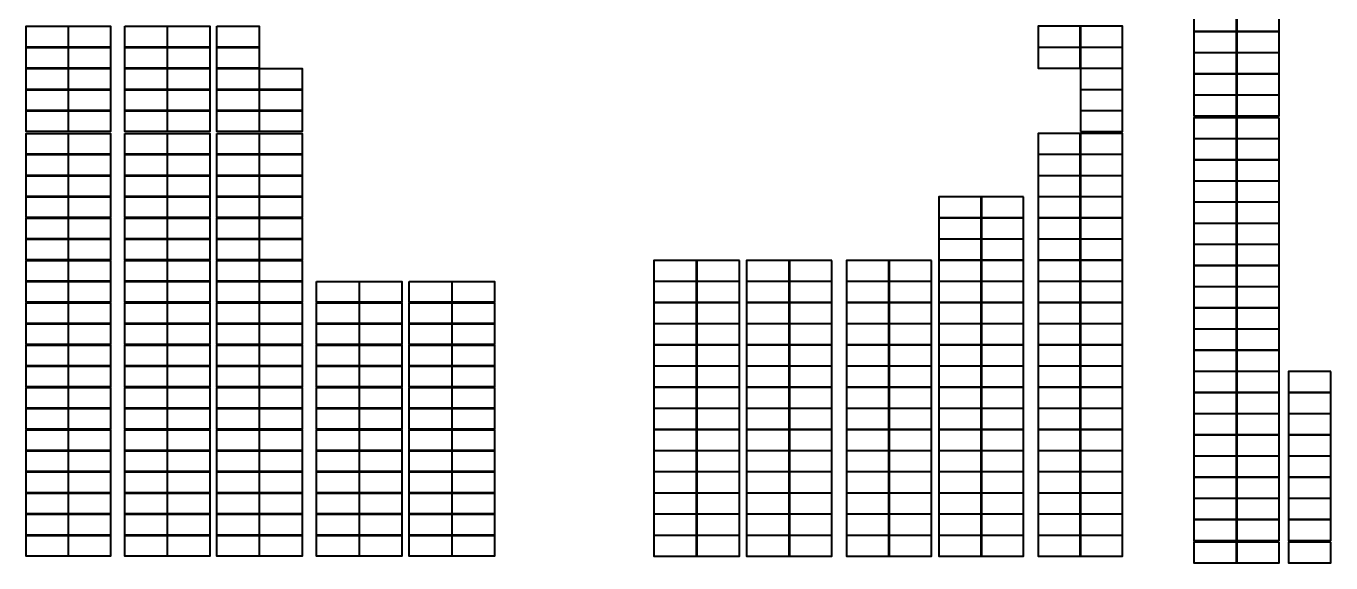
# Model space of a CAD drawing. Header units: millimetres. Extents: x 905 to 454098, y 508 to 244600.
# Drawn here: x 239238 to 310726, y 47349 to 76755 of the extents above; entities that cross this region are included whole.
import ezdxf

# ---------------------------------------------------------------- set-up
doc = ezdxf.new("R2010")
doc.units = ezdxf.units.MM
doc.layers.add('SOL-PV MODULES', color=5, linetype='Continuous', lineweight=40)

msp = doc.modelspace()

# ---------------------------------------------------------------- linework, layer by layer
at = {"layer": 'SOL-PV MODULES'}
for points in [[(305548, 77608), (303218, 77608), (303218, 76474), (305548, 76474)], [(307897, 77608), (305568, 77608), (305568, 76474), (307897, 76474)], [(241537, 75609), (239238, 75609), (239238, 76743), (241537, 76743)], [(241557, 76743), (243861, 76743), (243861, 75609), (241557, 75609)], [(244652, 76743), (246963, 76743), (246963, 75609), (244652, 75609)], [(246982, 76743), (249297, 76743), (249297, 75609), (246982, 75609)], [(249694, 76743), (252014, 76743), (252014, 75609), (249694, 75609)], [(296987, 76743), (294683, 76743), (294683, 75609), (296987, 75609)], [(297007, 75609), (299306, 75609), (299306, 76743), (297007, 76743)], [(305548, 76449), (303218, 76449), (303218, 75315), (305548, 75315)], [(307897, 76449), (305568, 76449), (305568, 75315), (307897, 75315)], [(241537, 74450), (239238, 74450), (239238, 75584), (241537, 75584)], [(241557, 75584), (243861, 75584), (243861, 74450), (241557, 74450)], [(244652, 75584), (246963, 75584), (246963, 74450), (244652, 74450)], [(246982, 75584), (249297, 75584), (249297, 74450), (246982, 74450)], [(249694, 75584), (252014, 75584), (252014, 74450), (249694, 74450)], [(296987, 75584), (294683, 75584), (294683, 74450), (296987, 74450)], [(297007, 74450), (299306, 74450), (299306, 75584), (297007, 75584)], [(305548, 75290), (303218, 75290), (303218, 74156), (305548, 74156)], [(307897, 75290), (305568, 75290), (305568, 74156), (307897, 74156)], [(241537, 73291), (239238, 73291), (239238, 74425), (241537, 74425)], [(241557, 74425), (243861, 74425), (243861, 73291), (241557, 73291)], [(244652, 74425), (246963, 74425), (246963, 73291), (244652, 73291)], [(246982, 74425), (249297, 74425), (249297, 73291), (246982, 73291)], [(249694, 74425), (252014, 74425), (252014, 73291), (249694, 73291)], [(252034, 74425), (254356, 74425), (254356, 73291), (252034, 73291)], [(297007, 73291), (299306, 73291), (299306, 74425), (297007, 74425)], [(305548, 74131), (303218, 74131), (303218, 72997), (305548, 72997)], [(307897, 74131), (305568, 74131), (305568, 72997), (307897, 72997)], [(241537, 72132), (239238, 72132), (239238, 73266), (241537, 73266)], [(241557, 73266), (243861, 73266), (243861, 72132), (241557, 72132)], [(244652, 73266), (246963, 73266), (246963, 72132), (244652, 72132)], [(246982, 73266), (249297, 73266), (249297, 72132), (246982, 72132)], [(249694, 73266), (252014, 73266), (252014, 72132), (249694, 72132)], [(252034, 73266), (254356, 73266), (254356, 72132), (252034, 72132)], [(297007, 72132), (299306, 72132), (299306, 73266), (297007, 73266)], [(305548, 72972), (303218, 72972), (303218, 71838), (305548, 71838)], [(307897, 72972), (305568, 72972), (305568, 71838), (307897, 71838)], [(241537, 70973), (239238, 70973), (239238, 72107), (241537, 72107)], [(241557, 72107), (243861, 72107), (243861, 70973), (241557, 70973)], [(244652, 72107), (246963, 72107), (246963, 70973), (244652, 70973)], [(246982, 72107), (249297, 72107), (249297, 70973), (246982, 70973)], [(249694, 72107), (252014, 72107), (252014, 70973), (249694, 70973)], [(252034, 72107), (254356, 72107), (254356, 70973), (252034, 70973)], [(297007, 70973), (299306, 70973), (299306, 72107), (297007, 72107)], [(305548, 71738), (303218, 71738), (303218, 70604), (305548, 70604)], [(307897, 71738), (305568, 71738), (305568, 70604), (307897, 70604)], [(241537, 69739), (239238, 69739), (239238, 70873), (241537, 70873)], [(241557, 70873), (243861, 70873), (243861, 69739), (241557, 69739)], [(244652, 70873), (246963, 70873), (246963, 69739), (244652, 69739)], [(246982, 70873), (249297, 70873), (249297, 69739), (246982, 69739)], [(249694, 70873), (252014, 70873), (252014, 69739), (249694, 69739)], [(252034, 70873), (254356, 70873), (254356, 69739), (252034, 69739)], [(296987, 70873), (294683, 70873), (294683, 69739), (296987, 69739)], [(297007, 69739), (299306, 69739), (299306, 70873), (297007, 70873)], [(305548, 70579), (303218, 70579), (303218, 69445), (305548, 69445)], [(307897, 70579), (305568, 70579), (305568, 69445), (307897, 69445)], [(241537, 68580), (239238, 68580), (239238, 69714), (241537, 69714)], [(241557, 69714), (243861, 69714), (243861, 68580), (241557, 68580)], [(244652, 69714), (246963, 69714), (246963, 68580), (244652, 68580)], [(246982, 69714), (249297, 69714), (249297, 68580), (246982, 68580)], [(249694, 69714), (252014, 69714), (252014, 68580), (249694, 68580)], [(252034, 69714), (254356, 69714), (254356, 68580), (252034, 68580)], [(296987, 69714), (294683, 69714), (294683, 68580), (296987, 68580)], [(297007, 68580), (299306, 68580), (299306, 69714), (297007, 69714)], [(305548, 69420), (303218, 69420), (303218, 68286), (305548, 68286)], [(307897, 69420), (305568, 69420), (305568, 68286), (307897, 68286)], [(241537, 67421), (239238, 67421), (239238, 68555), (241537, 68555)], [(241557, 68555), (243861, 68555), (243861, 67421), (241557, 67421)], [(244652, 68555), (246963, 68555), (246963, 67421), (244652, 67421)], [(246982, 68555), (249297, 68555), (249297, 67421), (246982, 67421)], [(249694, 68555), (252014, 68555), (252014, 67421), (249694, 67421)], [(252034, 68555), (254356, 68555), (254356, 67421), (252034, 67421)], [(296987, 68555), (294683, 68555), (294683, 67421), (296987, 67421)], [(297007, 67421), (299306, 67421), (299306, 68555), (297007, 68555)], [(305548, 68261), (303218, 68261), (303218, 67127), (305548, 67127)], [(307897, 68261), (305568, 68261), (305568, 67127), (307897, 67127)], [(241537, 66262), (239238, 66262), (239238, 67396), (241537, 67396)], [(241557, 67396), (243861, 67396), (243861, 66262), (241557, 66262)], [(244652, 67396), (246963, 67396), (246963, 66262), (244652, 66262)], [(246982, 67396), (249297, 67396), (249297, 66262), (246982, 66262)], [(249694, 67396), (252014, 67396), (252014, 66262), (249694, 66262)], [(252034, 67396), (254356, 67396), (254356, 66262), (252034, 66262)], [(291561, 67396), (289247, 67396), (289247, 66262), (291561, 66262)], [(293892, 67396), (291581, 67396), (291581, 66262), (293892, 66262)], [(296987, 67396), (294683, 67396), (294683, 66262), (296987, 66262)], [(297007, 66262), (299306, 66262), (299306, 67396), (297007, 67396)], [(305548, 67102), (303218, 67102), (303218, 65968), (305548, 65968)], [(307897, 67102), (305568, 67102), (305568, 65968), (307897, 65968)], [(241537, 65103), (239238, 65103), (239238, 66237), (241537, 66237)], [(241557, 66237), (243861, 66237), (243861, 65103), (241557, 65103)], [(244652, 66237), (246963, 66237), (246963, 65103), (244652, 65103)], [(246982, 66237), (249297, 66237), (249297, 65103), (246982, 65103)], [(249694, 66237), (252014, 66237), (252014, 65103), (249694, 65103)], [(252034, 66237), (254356, 66237), (254356, 65103), (252034, 65103)], [(291561, 66237), (289247, 66237), (289247, 65103), (291561, 65103)], [(293892, 66237), (291581, 66237), (291581, 65103), (293892, 65103)], [(296987, 66237), (294683, 66237), (294683, 65103), (296987, 65103)], [(297007, 65103), (299306, 65103), (299306, 66237), (297007, 66237)], [(305548, 65943), (303218, 65943), (303218, 64809), (305548, 64809)], [(307897, 65943), (305568, 65943), (305568, 64809), (307897, 64809)], [(241537, 63944), (239238, 63944), (239238, 65078), (241537, 65078)], [(241557, 65078), (243861, 65078), (243861, 63944), (241557, 63944)], [(244652, 65078), (246963, 65078), (246963, 63944), (244652, 63944)], [(246982, 65078), (249297, 65078), (249297, 63944), (246982, 63944)], [(249694, 65078), (252014, 65078), (252014, 63944), (249694, 63944)], [(252034, 65078), (254356, 65078), (254356, 63944), (252034, 63944)], [(291561, 65078), (289247, 65078), (289247, 63944), (291561, 63944)], [(293892, 65078), (291581, 65078), (291581, 63944), (293892, 63944)], [(296987, 65078), (294683, 65078), (294683, 63944), (296987, 63944)], [(297007, 63944), (299306, 63944), (299306, 65078), (297007, 65078)], [(305548, 64784), (303218, 64784), (303218, 63650), (305548, 63650)], [(307897, 64784), (305568, 64784), (305568, 63650), (307897, 63650)], [(241537, 62785), (239238, 62785), (239238, 63919), (241537, 63919)], [(241557, 63919), (243861, 63919), (243861, 62785), (241557, 62785)], [(244652, 63919), (246963, 63919), (246963, 62785), (244652, 62785)], [(246982, 63919), (249297, 63919), (249297, 62785), (246982, 62785)], [(249694, 63919), (252014, 63919), (252014, 62785), (249694, 62785)], [(252034, 63919), (254356, 63919), (254356, 62785), (252034, 62785)], [(275966, 63919), (273635, 63919), (273635, 62785), (275966, 62785)], [(278317, 63919), (275986, 63919), (275986, 62785), (278317, 62785)], [(281045, 63919), (278716, 63919), (278716, 62785), (281045, 62785)], [(283391, 63919), (281065, 63919), (281065, 62785), (283391, 62785)], [(286510, 63919), (284188, 63919), (284188, 62785), (286510, 62785)], [(288849, 63919), (286530, 63919), (286530, 62785), (288849, 62785)], [(291561, 63919), (289247, 63919), (289247, 62785), (291561, 62785)], [(293892, 63919), (291581, 63919), (291581, 62785), (293892, 62785)], [(296987, 63919), (294683, 63919), (294683, 62785), (296987, 62785)], [(297007, 62785), (299306, 62785), (299306, 63919), (297007, 63919)], [(305548, 63625), (303218, 63625), (303218, 62491), (305548, 62491)], [(307897, 63625), (305568, 63625), (305568, 62491), (307897, 62491)], [(241537, 61626), (239238, 61626), (239238, 62760), (241537, 62760)], [(241557, 62760), (243861, 62760), (243861, 61626), (241557, 61626)], [(244652, 62760), (246963, 62760), (246963, 61626), (244652, 61626)], [(246982, 62760), (249297, 62760), (249297, 61626), (246982, 61626)], [(249694, 62760), (252014, 62760), (252014, 61626), (249694, 61626)], [(252034, 62760), (254356, 62760), (254356, 61626), (252034, 61626)], [(255153, 62760), (257479, 62760), (257479, 61626), (255153, 61626)], [(257499, 62760), (259828, 62760), (259828, 61626), (257499, 61626)], [(260227, 62760), (262557, 62760), (262557, 61626), (260227, 61626)], [(262577, 62760), (264909, 62760), (264909, 61626), (262577, 61626)], [(275966, 62760), (273635, 62760), (273635, 61626), (275966, 61626)], [(278317, 62760), (275986, 62760), (275986, 61626), (278317, 61626)], [(281045, 62760), (278716, 62760), (278716, 61626), (281045, 61626)], [(283391, 62760), (281065, 62760), (281065, 61626), (283391, 61626)], [(286510, 62760), (284188, 62760), (284188, 61626), (286510, 61626)], [(288849, 62760), (286530, 62760), (286530, 61626), (288849, 61626)], [(291561, 62760), (289247, 62760), (289247, 61626), (291561, 61626)], [(293892, 62760), (291581, 62760), (291581, 61626), (293892, 61626)], [(296987, 62760), (294683, 62760), (294683, 61626), (296987, 61626)], [(297007, 61626), (299306, 61626), (299306, 62760), (297007, 62760)], [(305548, 62466), (303218, 62466), (303218, 61332), (305548, 61332)], [(307897, 62466), (305568, 62466), (305568, 61332), (307897, 61332)], [(241537, 60467), (239238, 60467), (239238, 61601), (241537, 61601)], [(241557, 61601), (243861, 61601), (243861, 60467), (241557, 60467)], [(244652, 61601), (246963, 61601), (246963, 60467), (244652, 60467)], [(246982, 61601), (249297, 61601), (249297, 60467), (246982, 60467)], [(249694, 61601), (252014, 61601), (252014, 60467), (249694, 60467)], [(252034, 61601), (254356, 61601), (254356, 60467), (252034, 60467)], [(255153, 61601), (257479, 61601), (257479, 60467), (255153, 60467)], [(257499, 61601), (259828, 61601), (259828, 60467), (257499, 60467)], [(260227, 61601), (262557, 61601), (262557, 60467), (260227, 60467)], [(262577, 61601), (264909, 61601), (264909, 60467), (262577, 60467)], [(275966, 61601), (273635, 61601), (273635, 60467), (275966, 60467)], [(278317, 61601), (275986, 61601), (275986, 60467), (278317, 60467)], [(281045, 61601), (278716, 61601), (278716, 60467), (281045, 60467)], [(283391, 61601), (281065, 61601), (281065, 60467), (283391, 60467)], [(286510, 61601), (284188, 61601), (284188, 60467), (286510, 60467)], [(288849, 61601), (286530, 61601), (286530, 60467), (288849, 60467)], [(291561, 61601), (289247, 61601), (289247, 60467), (291561, 60467)], [(293892, 61601), (291581, 61601), (291581, 60467), (293892, 60467)], [(296987, 61601), (294683, 61601), (294683, 60467), (296987, 60467)], [(297007, 60467), (299306, 60467), (299306, 61601), (297007, 61601)], [(305548, 61307), (303218, 61307), (303218, 60173), (305548, 60173)], [(307897, 61307), (305568, 61307), (305568, 60173), (307897, 60173)], [(241537, 59308), (239238, 59308), (239238, 60442), (241537, 60442)], [(241557, 60442), (243861, 60442), (243861, 59308), (241557, 59308)], [(244652, 60442), (246963, 60442), (246963, 59308), (244652, 59308)], [(246982, 60442), (249297, 60442), (249297, 59308), (246982, 59308)], [(249694, 60442), (252014, 60442), (252014, 59308), (249694, 59308)], [(252034, 60442), (254356, 60442), (254356, 59308), (252034, 59308)], [(255153, 60442), (257479, 60442), (257479, 59308), (255153, 59308)], [(257499, 60442), (259828, 60442), (259828, 59308), (257499, 59308)], [(260227, 60442), (262557, 60442), (262557, 59308), (260227, 59308)], [(262577, 60442), (264909, 60442), (264909, 59308), (262577, 59308)], [(275966, 60442), (273635, 60442), (273635, 59308), (275966, 59308)], [(278317, 60442), (275986, 60442), (275986, 59308), (278317, 59308)], [(281045, 60442), (278716, 60442), (278716, 59308), (281045, 59308)], [(283391, 60442), (281065, 60442), (281065, 59308), (283391, 59308)], [(286510, 60442), (284188, 60442), (284188, 59308), (286510, 59308)], [(288849, 60442), (286530, 60442), (286530, 59308), (288849, 59308)], [(291561, 60442), (289247, 60442), (289247, 59308), (291561, 59308)], [(293892, 60442), (291581, 60442), (291581, 59308), (293892, 59308)], [(296987, 60442), (294683, 60442), (294683, 59308), (296987, 59308)], [(297007, 59308), (299306, 59308), (299306, 60442), (297007, 60442)], [(305548, 60148), (303218, 60148), (303218, 59014), (305548, 59014)], [(307897, 60148), (305568, 60148), (305568, 59014), (307897, 59014)], [(241537, 58149), (239238, 58149), (239238, 59283), (241537, 59283)], [(241557, 59283), (243861, 59283), (243861, 58149), (241557, 58149)], [(244652, 59283), (246963, 59283), (246963, 58149), (244652, 58149)], [(246982, 59283), (249297, 59283), (249297, 58149), (246982, 58149)], [(249694, 59283), (252014, 59283), (252014, 58149), (249694, 58149)], [(252034, 59283), (254356, 59283), (254356, 58149), (252034, 58149)], [(255153, 59283), (257479, 59283), (257479, 58149), (255153, 58149)], [(257499, 59283), (259828, 59283), (259828, 58149), (257499, 58149)], [(260227, 59283), (262557, 59283), (262557, 58149), (260227, 58149)], [(262577, 59283), (264909, 59283), (264909, 58149), (262577, 58149)], [(275966, 59283), (273635, 59283), (273635, 58149), (275966, 58149)], [(278317, 59283), (275986, 59283), (275986, 58149), (278317, 58149)], [(281045, 59283), (278716, 59283), (278716, 58149), (281045, 58149)], [(283391, 59283), (281065, 59283), (281065, 58149), (283391, 58149)], [(286510, 59283), (284188, 59283), (284188, 58149), (286510, 58149)], [(288849, 59283), (286530, 59283), (286530, 58149), (288849, 58149)], [(291561, 59283), (289247, 59283), (289247, 58149), (291561, 58149)], [(293892, 59283), (291581, 59283), (291581, 58149), (293892, 58149)], [(296987, 59283), (294683, 59283), (294683, 58149), (296987, 58149)], [(297007, 58149), (299306, 58149), (299306, 59283), (297007, 59283)], [(305548, 58989), (303218, 58989), (303218, 57855), (305548, 57855)], [(307897, 58989), (305568, 58989), (305568, 57855), (307897, 57855)], [(241537, 56990), (239238, 56990), (239238, 58124), (241537, 58124)], [(241557, 58124), (243861, 58124), (243861, 56990), (241557, 56990)], [(244652, 58124), (246963, 58124), (246963, 56990), (244652, 56990)], [(246982, 58124), (249297, 58124), (249297, 56990), (246982, 56990)], [(249694, 58124), (252014, 58124), (252014, 56990), (249694, 56990)], [(252034, 58124), (254356, 58124), (254356, 56990), (252034, 56990)], [(255153, 58124), (257479, 58124), (257479, 56990), (255153, 56990)], [(257499, 58124), (259828, 58124), (259828, 56990), (257499, 56990)], [(260227, 58124), (262557, 58124), (262557, 56990), (260227, 56990)], [(262577, 58124), (264909, 58124), (264909, 56990), (262577, 56990)], [(275966, 58124), (273635, 58124), (273635, 56990), (275966, 56990)], [(278317, 58124), (275986, 58124), (275986, 56990), (278317, 56990)], [(281045, 58124), (278716, 58124), (278716, 56990), (281045, 56990)], [(283391, 58124), (281065, 58124), (281065, 56990), (283391, 56990)], [(286510, 58124), (284188, 58124), (284188, 56990), (286510, 56990)], [(288849, 58124), (286530, 58124), (286530, 56990), (288849, 56990)], [(291561, 58124), (289247, 58124), (289247, 56990), (291561, 56990)], [(293892, 58124), (291581, 58124), (291581, 56990), (293892, 56990)], [(296987, 58124), (294683, 58124), (294683, 56990), (296987, 56990)], [(297007, 56990), (299306, 56990), (299306, 58124), (297007, 58124)], [(305548, 57830), (303218, 57830), (303218, 56696), (305548, 56696)], [(307897, 57830), (305568, 57830), (305568, 56696), (307897, 56696)], [(310726, 57830), (308397, 57830), (308397, 56696), (310726, 56696)], [(241537, 55831), (239238, 55831), (239238, 56965), (241537, 56965)], [(241557, 56965), (243861, 56965), (243861, 55831), (241557, 55831)], [(244652, 56965), (246963, 56965), (246963, 55831), (244652, 55831)], [(246982, 56965), (249297, 56965), (249297, 55831), (246982, 55831)], [(249694, 56965), (252014, 56965), (252014, 55831), (249694, 55831)], [(252034, 56965), (254356, 56965), (254356, 55831), (252034, 55831)], [(255153, 56965), (257479, 56965), (257479, 55831), (255153, 55831)], [(257499, 56965), (259828, 56965), (259828, 55831), (257499, 55831)], [(260227, 56965), (262557, 56965), (262557, 55831), (260227, 55831)], [(262577, 56965), (264909, 56965), (264909, 55831), (262577, 55831)], [(275966, 56965), (273635, 56965), (273635, 55831), (275966, 55831)], [(278317, 56965), (275986, 56965), (275986, 55831), (278317, 55831)], [(281045, 56965), (278716, 56965), (278716, 55831), (281045, 55831)], [(283391, 56965), (281065, 56965), (281065, 55831), (283391, 55831)], [(286510, 56965), (284188, 56965), (284188, 55831), (286510, 55831)], [(288849, 56965), (286530, 56965), (286530, 55831), (288849, 55831)], [(291561, 56965), (289247, 56965), (289247, 55831), (291561, 55831)], [(293892, 56965), (291581, 56965), (291581, 55831), (293892, 55831)], [(296987, 56965), (294683, 56965), (294683, 55831), (296987, 55831)], [(297007, 55831), (299306, 55831), (299306, 56965), (297007, 56965)], [(305548, 56671), (303218, 56671), (303218, 55537), (305548, 55537)], [(307897, 56671), (305568, 56671), (305568, 55537), (307897, 55537)], [(310726, 56671), (308397, 56671), (308397, 55537), (310726, 55537)], [(241537, 54672), (239238, 54672), (239238, 55806), (241537, 55806)], [(241557, 55806), (243861, 55806), (243861, 54672), (241557, 54672)], [(244652, 55806), (246963, 55806), (246963, 54672), (244652, 54672)], [(246982, 55806), (249297, 55806), (249297, 54672), (246982, 54672)], [(249694, 55806), (252014, 55806), (252014, 54672), (249694, 54672)], [(252034, 55806), (254356, 55806), (254356, 54672), (252034, 54672)], [(255153, 55806), (257479, 55806), (257479, 54672), (255153, 54672)], [(257499, 55806), (259828, 55806), (259828, 54672), (257499, 54672)], [(260227, 55806), (262557, 55806), (262557, 54672), (260227, 54672)], [(262577, 55806), (264909, 55806), (264909, 54672), (262577, 54672)], [(275966, 55806), (273635, 55806), (273635, 54672), (275966, 54672)], [(278317, 55806), (275986, 55806), (275986, 54672), (278317, 54672)], [(281045, 55806), (278716, 55806), (278716, 54672), (281045, 54672)], [(283391, 55806), (281065, 55806), (281065, 54672), (283391, 54672)], [(286510, 55806), (284188, 55806), (284188, 54672), (286510, 54672)], [(288849, 55806), (286530, 55806), (286530, 54672), (288849, 54672)], [(291561, 55806), (289247, 55806), (289247, 54672), (291561, 54672)], [(293892, 55806), (291581, 55806), (291581, 54672), (293892, 54672)], [(296987, 55806), (294683, 55806), (294683, 54672), (296987, 54672)], [(297007, 54672), (299306, 54672), (299306, 55806), (297007, 55806)], [(305548, 55512), (303218, 55512), (303218, 54378), (305548, 54378)], [(307897, 55512), (305568, 55512), (305568, 54378), (307897, 54378)], [(310726, 55512), (308397, 55512), (308397, 54378), (310726, 54378)], [(241537, 53513), (239238, 53513), (239238, 54647), (241537, 54647)], [(241557, 54647), (243861, 54647), (243861, 53513), (241557, 53513)], [(244652, 54647), (246963, 54647), (246963, 53513), (244652, 53513)], [(246982, 54647), (249297, 54647), (249297, 53513), (246982, 53513)], [(249694, 54647), (252014, 54647), (252014, 53513), (249694, 53513)], [(252034, 54647), (254356, 54647), (254356, 53513), (252034, 53513)], [(255153, 54647), (257479, 54647), (257479, 53513), (255153, 53513)], [(257499, 54647), (259828, 54647), (259828, 53513), (257499, 53513)], [(260227, 54647), (262557, 54647), (262557, 53513), (260227, 53513)], [(262577, 54647), (264909, 54647), (264909, 53513), (262577, 53513)], [(275966, 54647), (273635, 54647), (273635, 53513), (275966, 53513)], [(278317, 54647), (275986, 54647), (275986, 53513), (278317, 53513)], [(281045, 54647), (278716, 54647), (278716, 53513), (281045, 53513)], [(283391, 54647), (281065, 54647), (281065, 53513), (283391, 53513)], [(286510, 54647), (284188, 54647), (284188, 53513), (286510, 53513)], [(288849, 54647), (286530, 54647), (286530, 53513), (288849, 53513)], [(291561, 54647), (289247, 54647), (289247, 53513), (291561, 53513)], [(293892, 54647), (291581, 54647), (291581, 53513), (293892, 53513)], [(296987, 54647), (294683, 54647), (294683, 53513), (296987, 53513)], [(297007, 53513), (299306, 53513), (299306, 54647), (297007, 54647)], [(305548, 54353), (303218, 54353), (303218, 53219), (305548, 53219)], [(307897, 54353), (305568, 54353), (305568, 53219), (307897, 53219)], [(310726, 54353), (308397, 54353), (308397, 53219), (310726, 53219)], [(241537, 52354), (239238, 52354), (239238, 53488), (241537, 53488)], [(241557, 53488), (243861, 53488), (243861, 52354), (241557, 52354)], [(244652, 53488), (246963, 53488), (246963, 52354), (244652, 52354)], [(246982, 53488), (249297, 53488), (249297, 52354), (246982, 52354)], [(249694, 53488), (252014, 53488), (252014, 52354), (249694, 52354)], [(252034, 53488), (254356, 53488), (254356, 52354), (252034, 52354)], [(255153, 53488), (257479, 53488), (257479, 52354), (255153, 52354)], [(257499, 53488), (259828, 53488), (259828, 52354), (257499, 52354)], [(260227, 53488), (262557, 53488), (262557, 52354), (260227, 52354)], [(262577, 53488), (264909, 53488), (264909, 52354), (262577, 52354)], [(275966, 53488), (273635, 53488), (273635, 52354), (275966, 52354)], [(278317, 53488), (275986, 53488), (275986, 52354), (278317, 52354)], [(281045, 53488), (278716, 53488), (278716, 52354), (281045, 52354)], [(283391, 53488), (281065, 53488), (281065, 52354), (283391, 52354)], [(286510, 53488), (284188, 53488), (284188, 52354), (286510, 52354)], [(288849, 53488), (286530, 53488), (286530, 52354), (288849, 52354)], [(291561, 53488), (289247, 53488), (289247, 52354), (291561, 52354)], [(293892, 53488), (291581, 53488), (291581, 52354), (293892, 52354)], [(296987, 53488), (294683, 53488), (294683, 52354), (296987, 52354)], [(297007, 52354), (299306, 52354), (299306, 53488), (297007, 53488)], [(305548, 53194), (303218, 53194), (303218, 52060), (305548, 52060)], [(307897, 53194), (305568, 53194), (305568, 52060), (307897, 52060)], [(310726, 53194), (308397, 53194), (308397, 52060), (310726, 52060)], [(241537, 51195), (239238, 51195), (239238, 52329), (241537, 52329)], [(241557, 52329), (243861, 52329), (243861, 51195), (241557, 51195)], [(244652, 52329), (246963, 52329), (246963, 51195), (244652, 51195)], [(246982, 52329), (249297, 52329), (249297, 51195), (246982, 51195)], [(249694, 52329), (252014, 52329), (252014, 51195), (249694, 51195)], [(252034, 52329), (254356, 52329), (254356, 51195), (252034, 51195)], [(255153, 52329), (257479, 52329), (257479, 51195), (255153, 51195)], [(257499, 52329), (259828, 52329), (259828, 51195), (257499, 51195)], [(260227, 52329), (262557, 52329), (262557, 51195), (260227, 51195)], [(262577, 52329), (264909, 52329), (264909, 51195), (262577, 51195)], [(275966, 52329), (273635, 52329), (273635, 51195), (275966, 51195)], [(278317, 52329), (275986, 52329), (275986, 51195), (278317, 51195)], [(281045, 52329), (278716, 52329), (278716, 51195), (281045, 51195)], [(283391, 52329), (281065, 52329), (281065, 51195), (283391, 51195)], [(286510, 52329), (284188, 52329), (284188, 51195), (286510, 51195)], [(288849, 52329), (286530, 52329), (286530, 51195), (288849, 51195)], [(291561, 52329), (289247, 52329), (289247, 51195), (291561, 51195)], [(293892, 52329), (291581, 52329), (291581, 51195), (293892, 51195)], [(296987, 52329), (294683, 52329), (294683, 51195), (296987, 51195)], [(297007, 51195), (299306, 51195), (299306, 52329), (297007, 52329)], [(305548, 52035), (303218, 52035), (303218, 50901), (305548, 50901)], [(307897, 52035), (305568, 52035), (305568, 50901), (307897, 50901)], [(310726, 52035), (308397, 52035), (308397, 50901), (310726, 50901)], [(241537, 50036), (239238, 50036), (239238, 51170), (241537, 51170)], [(241557, 51170), (243861, 51170), (243861, 50036), (241557, 50036)], [(244652, 51170), (246963, 51170), (246963, 50036), (244652, 50036)], [(246982, 51170), (249297, 51170), (249297, 50036), (246982, 50036)], [(249694, 51170), (252014, 51170), (252014, 50036), (249694, 50036)], [(252034, 51170), (254356, 51170), (254356, 50036), (252034, 50036)], [(255153, 51170), (257479, 51170), (257479, 50036), (255153, 50036)], [(257499, 51170), (259828, 51170), (259828, 50036), (257499, 50036)], [(260227, 51170), (262557, 51170), (262557, 50036), (260227, 50036)], [(262577, 51170), (264909, 51170), (264909, 50036), (262577, 50036)], [(275966, 51170), (273635, 51170), (273635, 50036), (275966, 50036)], [(278317, 51170), (275986, 51170), (275986, 50036), (278317, 50036)], [(281045, 51170), (278716, 51170), (278716, 50036), (281045, 50036)], [(283391, 51170), (281065, 51170), (281065, 50036), (283391, 50036)], [(286510, 51170), (284188, 51170), (284188, 50036), (286510, 50036)], [(288849, 51170), (286530, 51170), (286530, 50036), (288849, 50036)], [(291561, 51170), (289247, 51170), (289247, 50036), (291561, 50036)], [(293892, 51170), (291581, 51170), (291581, 50036), (293892, 50036)], [(296987, 51170), (294683, 51170), (294683, 50036), (296987, 50036)], [(297007, 50036), (299306, 50036), (299306, 51170), (297007, 51170)], [(305548, 50876), (303218, 50876), (303218, 49742), (305548, 49742)], [(307897, 50876), (305568, 50876), (305568, 49742), (307897, 49742)], [(310726, 50876), (308397, 50876), (308397, 49742), (310726, 49742)], [(241537, 48877), (239238, 48877), (239238, 50011), (241537, 50011)], [(241557, 50011), (243861, 50011), (243861, 48877), (241557, 48877)], [(244652, 50011), (246963, 50011), (246963, 48877), (244652, 48877)], [(246982, 50011), (249297, 50011), (249297, 48877), (246982, 48877)], [(249694, 50011), (252014, 50011), (252014, 48877), (249694, 48877)], [(252034, 50011), (254356, 50011), (254356, 48877), (252034, 48877)], [(255153, 50011), (257479, 50011), (257479, 48877), (255153, 48877)], [(257499, 50011), (259828, 50011), (259828, 48877), (257499, 48877)], [(260227, 50011), (262557, 50011), (262557, 48877), (260227, 48877)], [(262577, 50011), (264909, 50011), (264909, 48877), (262577, 48877)], [(275966, 50011), (273635, 50011), (273635, 48877), (275966, 48877)], [(278317, 50011), (275986, 50011), (275986, 48877), (278317, 48877)], [(281045, 50011), (278716, 50011), (278716, 48877), (281045, 48877)], [(283391, 50011), (281065, 50011), (281065, 48877), (283391, 48877)], [(286510, 50011), (284188, 50011), (284188, 48877), (286510, 48877)], [(288849, 50011), (286530, 50011), (286530, 48877), (288849, 48877)], [(291561, 50011), (289247, 50011), (289247, 48877), (291561, 48877)], [(293892, 50011), (291581, 50011), (291581, 48877), (293892, 48877)], [(296987, 50011), (294683, 50011), (294683, 48877), (296987, 48877)], [(297007, 48877), (299306, 48877), (299306, 50011), (297007, 50011)], [(305548, 49717), (303218, 49717), (303218, 48583), (305548, 48583)], [(307897, 49717), (305568, 49717), (305568, 48583), (307897, 48583)], [(310726, 49717), (308397, 49717), (308397, 48583), (310726, 48583)], [(241537, 47718), (239238, 47718), (239238, 48852), (241537, 48852)], [(241557, 48852), (243861, 48852), (243861, 47718), (241557, 47718)], [(244652, 48852), (246963, 48852), (246963, 47718), (244652, 47718)], [(246982, 48852), (249297, 48852), (249297, 47718), (246982, 47718)], [(249694, 48852), (252014, 48852), (252014, 47718), (249694, 47718)], [(252034, 48852), (254356, 48852), (254356, 47718), (252034, 47718)], [(255153, 48852), (257479, 48852), (257479, 47718), (255153, 47718)], [(257499, 48852), (259828, 48852), (259828, 47718), (257499, 47718)], [(260227, 48852), (262557, 48852), (262557, 47718), (260227, 47718)], [(262577, 48852), (264909, 48852), (264909, 47718), (262577, 47718)], [(275966, 48852), (273635, 48852), (273635, 47718), (275966, 47718)], [(278317, 48852), (275986, 48852), (275986, 47718), (278317, 47718)], [(281045, 48852), (278716, 48852), (278716, 47718), (281045, 47718)], [(283391, 48852), (281065, 48852), (281065, 47718), (283391, 47718)], [(286510, 48852), (284188, 48852), (284188, 47718), (286510, 47718)], [(288849, 48852), (286530, 48852), (286530, 47718), (288849, 47718)], [(291561, 48852), (289247, 48852), (289247, 47718), (291561, 47718)], [(293892, 48852), (291581, 48852), (291581, 47718), (293892, 47718)], [(296987, 48852), (294683, 48852), (294683, 47718), (296987, 47718)], [(297007, 47718), (299306, 47718), (299306, 48852), (297007, 48852)], [(305548, 48483), (303218, 48483), (303218, 47349), (305548, 47349)], [(307897, 48483), (305568, 48483), (305568, 47349), (307897, 47349)], [(310726, 48483), (308397, 48483), (308397, 47349), (310726, 47349)]]:
    msp.add_lwpolyline(points, close=True, dxfattribs=at)

doc.saveas('drawing.dxf')
